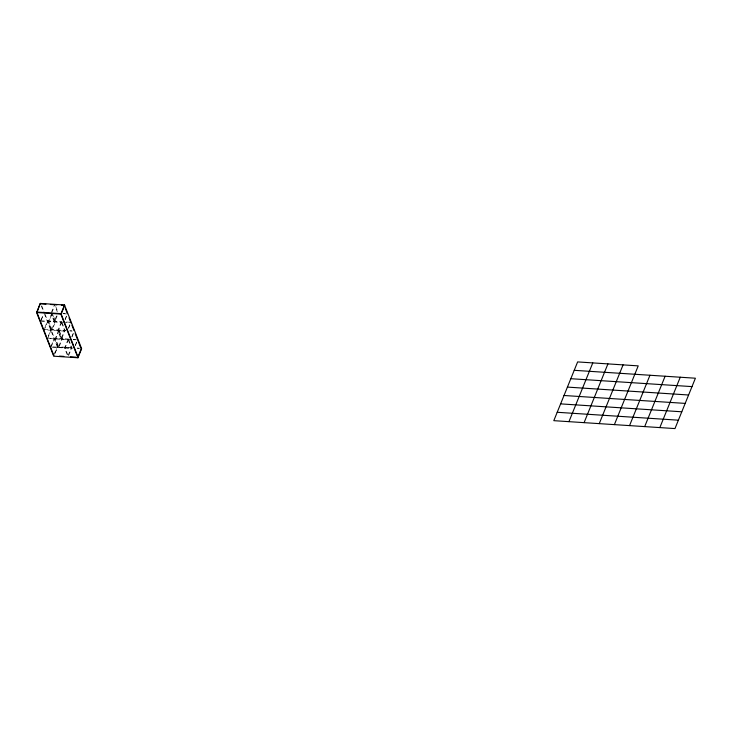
<?xml version="1.0" encoding="UTF-8"?>
<svg xmlns="http://www.w3.org/2000/svg" width="732" height="732" viewBox="0 0 732 732"><rect width="100%" height="100%" fill="white"/><g stroke="black" fill="none" stroke-linecap="round" stroke-linejoin="round"><path stroke-width="0.55" stroke-dasharray="3.66 2.75" d="M41.111 319.802L43.051 314.998M41.257 320.195L43.6 314.431M44.89 327.497L47.617 320.772L61.946 321.714M47.772 321.174L44.268 329.812L66.31 331.248M51.377 312.418L54.497 304.732L57.325 311.969M51.926 312.454L54.26 306.69M51.633 314.952L48.907 321.677L52.146 329.94L55.65 321.302L53.216 315.099M48.285 336.153L51.011 329.437L65.331 330.37M56.565 315.876L54.232 321.641L50.993 313.378M47.662 338.468L51.167 329.83M57.114 315.913L54.772 321.677L51.533 313.415M51.048 347.124L54.552 338.486M65.029 319.39L67.362 313.625M65.185 319.783L66.74 315.94M54.131 354.389L57.252 346.712L72.669 347.718M55.065 352.87L57.407 347.105L44.542 314.284M55.065 353.465L57.791 346.748L45.082 314.321M68.424 328.046L70.757 322.281M68.579 328.439L70.913 322.675M71.818 336.702L74.152 330.946M71.974 337.095L74.307 331.34M75.213 345.358L76.769 341.524M75.359 345.751L76.924 341.917M62.961 313.342L65.166 313.488M63.108 313.735L66.42 313.946M66.347 321.998L69.659 322.217M40.718 320.762L62.76 322.199M63.199 322.172L69.814 322.611M40.873 321.156L61.808 322.519M69.741 330.654L71.946 330.8M44.112 329.418L66.154 330.855M69.897 331.047L72.102 331.193M68.726 339.026L54.397 338.093L50.892 346.73L71.837 348.093M73.136 339.309L76.439 339.529M47.507 338.074L69.549 339.511M73.291 339.703L75.497 339.849M49.858 338.614L69.696 339.904M77.08 348.002L79.276 348.148M57.407 347.105L72.825 348.112M77.235 348.395L79.431 348.542M52.155 347.197L71.992 348.487M55.852 306.836L57.874 312.006M41.806 305.949L44.67 313.269M41.257 305.912L44.13 313.232M51.862 313.003L48.358 321.641L51.597 329.903L55.101 321.266L51.862 313.003M61.278 322.053L57.773 330.69L61.012 338.953L64.517 330.315L61.278 322.053M61.827 322.089L58.322 330.727L61.561 338.989L65.066 330.352L61.827 322.089M58.651 330.315L55.147 338.953L58.386 347.224L61.891 338.577L58.651 330.315M59.191 330.352L55.687 338.989L58.926 347.252L62.43 338.614L59.191 330.352M68.067 339.364L64.562 348.002L67.802 356.274L71.306 347.627L68.067 339.364M68.607 339.401L65.111 348.039L68.341 356.301L71.846 347.663L68.607 339.401"/><path stroke-width="1.1" d="M36.6 312.509L40.287 303.423L64.517 305.006L81.636 348.688L77.949 357.774L53.72 356.191L36.6 312.509L60.838 314.092L77.949 357.774M36.939 312.463L40.287 303.423M60.838 314.092L64.517 305.006M61.168 314.037L64.672 305.4L61.369 305.18M77.976 356.932L81.481 348.295L80.941 348.258M568.947 421.659L592.783 362.907M584.099 422.648L607.926 363.896M599.243 423.636L623.069 364.884M614.386 424.624L638.222 365.872L577.63 361.919L553.804 420.671L674.977 428.577L695.4 378.215L574.227 370.31M629.538 425.612L649.961 375.251M644.682 426.6L665.104 376.239M659.834 427.589L680.257 377.227M40.443 303.817L45.942 304.183M50.352 304.466L56.959 304.896M570.823 378.7L691.996 386.606M567.419 387.1L688.592 394.996M59.402 356.109L63.812 356.393M70.418 356.823L75.927 357.179M564.015 395.49L685.189 403.396M560.611 403.881L681.785 411.787M557.208 412.281L678.381 420.177M65.358 308.501L67.408 313.735M69.046 317.917L71.096 323.151M71.919 325.246L73.969 330.471M75.195 333.609L80.529 347.215M78.132 357.326L61.012 313.644L36.783 312.07L53.903 355.743"/></g></svg>
